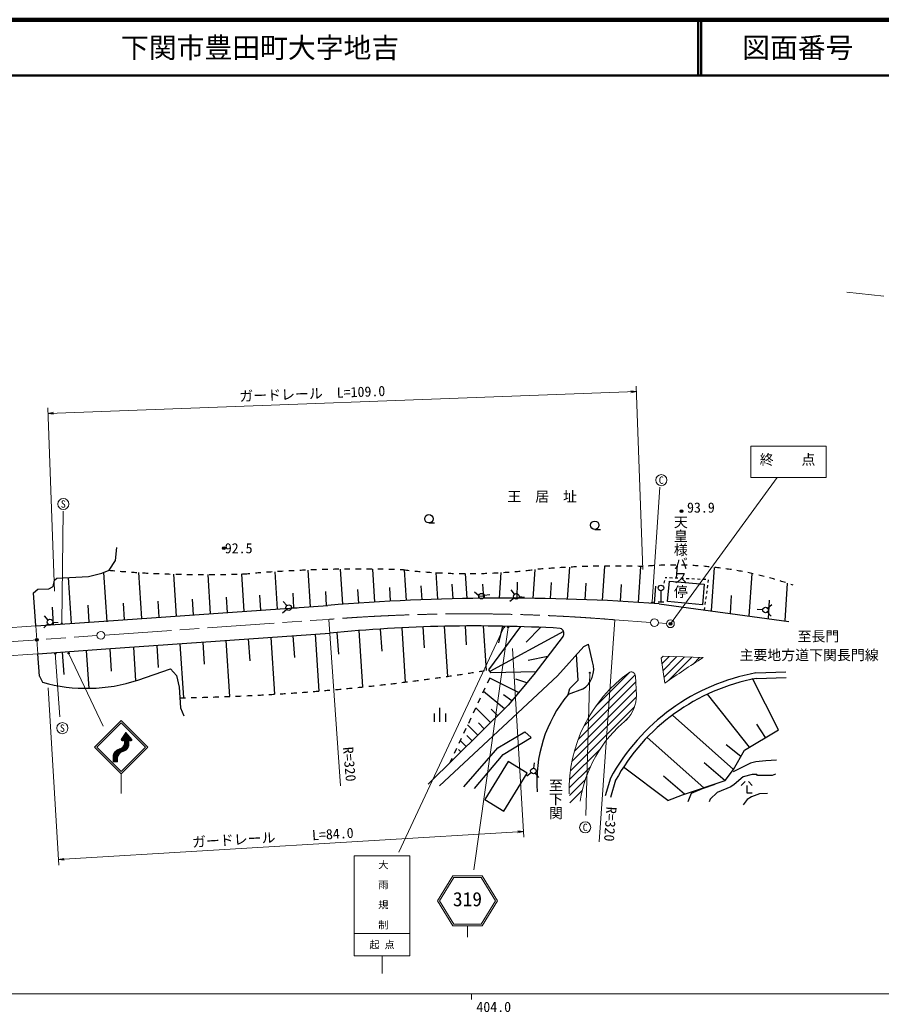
# Model space of a CAD drawing. Units: millimetres, scale not verified. Extents: x 40000 to 680000, y 20000 to 380000.
# Drawn here: x 386862 to 541601, y 201734 to 380000 of the extents above; entities that cross this region are included whole.
import ezdxf
from ezdxf.enums import TextEntityAlignment as Align

# ---------------------------------------------------------------- set-up
doc = ezdxf.new("R2010")
doc.units = ezdxf.units.MM
doc.header["$LTSCALE"] = 1000
doc.header["$PDMODE"] = 32
doc.header["$PDSIZE"] = 500
doc.linetypes.add('CHAIN', pattern=[18.5, 12, -1.5, 3.5, -1.5])
for name, color, linetype, lineweight in [('M-BGD', 7, 'Continuous', 25), ('M-BMK', 2, 'CHAIN', 13), ('M-BMK-SRVR', 3, 'Continuous', 13), ('M-STR-HTXT', 7, 'Continuous', 13), ('M-STR-STR1', 1, 'Continuous', 13), ('M-STR-STRC', 7, 'Continuous', 13), ('M-TTL', 2, 'Continuous', 140), ('M-TTL-BAND', 7, 'Continuous', 13), ('M-TTL-LINE', 7, 'Continuous', 50), ('M-TTL-TXT', 7, 'Continuous', 13)]:
    doc.layers.add(name, color=color, linetype=linetype, lineweight=lineweight)
doc.layers.add('M-OTRS', color=6, linetype='Continuous')
doc.styles.add('@ＭＳ ゴシック', font='')
doc.styles.add('ＭＳ ゴシック', font='')
doc.styles.get('@ＭＳ ゴシック').set_extended_font_data('@MS Gothic')
doc.styles.get('ＭＳ ゴシック').set_extended_font_data('MS Gothic')

# ---------------------------------------------------------------- blocks, each defined once
blk = doc.blocks.new('open_arrow')
at = {"color": 0, "linetype": 'Continuous', "lineweight": -2}
blk.add_lwpolyline([(7.5, 1.25), (0, 0), (7.5, -1.25)], dxfattribs=at)

msp = doc.modelspace()

# ---------------------------------------------------------------- hatches: boundary and pattern name
at = {"layer": 'M-STR-STRC', "lineweight": 25}
h = msp.add_hatch(dxfattribs=at)
h.set_pattern_fill('USER', color=256, style=0, pattern_type=2)
h.set_pattern_definition([(45, (404415, 246714), (-28.28427, 28.28427), [])])
h.paths.add_polyline_path([(403622, 246714), (404415, 246714), (404415, 247405, -0.27208), (405266, 248541), (405631, 248688, 0.33446), (406438, 249830), (406438, 250777), (406681, 250492, 0.60282), (406991, 250728), (405929, 251992), (405093, 250728, 0.60282), (405402, 250492), (405645, 250777), (405645, 250170, -0.30274), (405021, 249124), (404474, 248880, 0.27208), (403622, 247744)])

# ---------------------------------------------------------------- linework, layer by layer
at = {"layer": 'M-BGD'}
for p, q in [((460345, 289611), (461345, 289611)), ((490150, 288455), (491150, 288455)), ((404019, 282852), (404272, 285215)), ((402905, 281114), (404019, 282852)), ((485280, 275938), (485669, 281682)), ((491569, 275699), (491988, 281875)), ((497978, 275349), (498417, 281816)), ((504834, 279683), (504994, 282047)), ((393504, 279696), (399175, 280017)), ((399175, 280017), (401571, 280574)), ((401571, 280574), (402905, 281114)), ((402523, 271876), (401954, 280729)), ((408799, 272448), (408268, 280706)), ((415005, 272884), (414520, 280423)), ((421132, 273314), (420680, 280346)), ((427183, 273740), (426751, 280466)), ((433158, 274159), (432728, 280853)), ((439058, 274574), (438635, 281153)), ((444882, 275008), (444478, 281306)), ((450636, 275402), (450256, 281318)), ((456323, 275705), (455971, 281180)), ((461943, 275922), (461637, 280688)), ((467206, 276050), (466918, 280524)), ((473050, 276107), (473362, 280705)), ((479108, 276073), (479459, 281249)), ((511130, 273813), (511661, 281643)), ((517895, 272892), (518413, 280525)), ((392070, 277772), (392863, 278211)), ((392863, 278211), (393082, 279359)), ((393082, 279359), (393504, 279696)), ((396150, 271559), (395619, 279816)), ((459134, 275824), (458973, 278323)), ((464722, 275999), (464552, 278646)), ((470192, 276091), (470030, 278606)), ((476216, 276101), (476258, 278994)), ((482191, 276018), (482389, 278935)), ((488421, 275808), (488623, 278786)), ((494771, 275538), (494978, 278578)), ((500897, 275153), (501109, 278267)), ((502661, 279298), (502531, 278815)), ((503096, 279766), (502790, 279781)), ((504095, 279718), (503595, 279742)), ((505094, 279671), (504594, 279695)), ((506093, 279623), (505593, 279647)), ((507091, 279576), (506592, 279600)), ((508090, 279528), (507591, 279552)), ((509089, 279481), (508590, 279504)), ((510088, 279433), (509589, 279457)), ((510392, 277922), (510457, 278418)), ((510522, 278914), (510587, 279409)), ((524332, 272015), (524790, 278778)), ((389312, 277092), (390095, 277722)), ((389733, 271108), (389312, 277092)), ((390095, 277722), (392070, 277772)), ((430173, 273950), (429999, 276644)), ((436110, 274367), (435941, 276989)), ((441973, 274776), (441809, 277328)), ((447760, 275216), (447603, 277664)), ((453480, 275564), (453324, 277995)), ((468562, 277248), (469309, 276584)), ((469298, 276444), (470296, 276503)), ((471275, 276723), (470286, 276578)), ((475742, 276830), (475123, 277615)), ((476547, 276377), (477540, 276259)), ((502031, 277443), (502031, 275443)), ((510131, 275939), (510196, 276435)), ((510261, 276931), (510327, 277426)), ((514509, 273353), (514729, 276589)), ((399334, 271783), (399137, 274857)), ((401938, 271966), (442183, 274793)), ((405659, 272227), (405466, 275223)), ((411904, 272666), (411716, 275585)), ((418070, 273099), (417888, 275943)), ((424160, 273527), (423982, 276296)), ((434839, 274781), (434166, 275521)), ((475658, 276127), (474872, 275509)), ((501531, 275443), (502531, 275443)), ((501736, 275093), (525026, 271920)), ((510000, 274948), (510066, 275443)), ((521193, 274312), (521936, 274982)), ((521343, 272422), (521567, 275725)), ((391938, 272182), (391265, 272922)), ((392929, 271333), (392727, 274486)), ((434805, 274075), (434065, 273402)), ((435675, 274387), (436673, 274340)), ((509874, 273984), (509935, 274452)), ((520322, 274004), (519323, 274056)), ((521156, 273606), (521825, 272863)), ((389733, 271108), (401938, 271966)), ((391904, 271476), (391165, 270803)), ((392774, 271788), (393773, 271741)), ((463086, 271051), (463681, 262053)), ((466843, 271106), (467067, 267725)), ((470129, 271110), (470656, 263136)), ((476809, 270992), (471062, 263203)), ((473564, 271070), (472878, 268104)), ((402289, 266978), (442555, 269807)), ((435927, 269342), (436185, 265438)), ((439908, 269621), (440583, 259422)), ((443831, 269931), (444089, 266023)), ((447745, 270273), (448415, 260151)), ((451608, 270553), (451870, 266599)), ((455469, 270776), (456114, 261030)), ((459278, 270941), (459528, 267167)), ((484557, 270116), (471277, 262946)), ((480397, 270860), (477802, 268172)), ((484479, 269296), (479222, 262410)), ((411446, 267622), (411711, 263625)), ((415620, 267915), (416262, 258216)), ((419735, 268204), (419998, 264239)), ((423844, 268493), (424509, 258446)), ((427895, 268777), (428155, 264843)), ((431939, 269061), (432615, 258851)), ((483475, 262174), (488200, 267439)), ((488200, 267439), (489010, 267844)), ((489761, 264642), (489010, 267844)), ((390083, 266121), (402289, 266978)), ((390365, 262108), (390083, 266121)), ((394470, 266429), (394739, 262368)), ((398778, 266732), (399229, 259906)), ((403025, 267030), (403292, 263002)), ((407265, 267328), (407668, 261247)), ((481695, 265656), (478178, 264889)), ((487146, 261368), (486877, 265965)), ((390365, 262108), (390931, 261018)), ((408035, 261372), (413942, 263381)), ((413942, 263381), (414989, 262216)), ((414989, 262216), (415478, 260123)), ((471062, 263203), (471492, 262689)), ((479556, 262848), (471492, 262689)), ((473619, 252993), (483475, 262174)), ((479222, 262410), (474598, 256908)), ((519085, 262672), (524486, 262874)), ((471273, 261760), (470847, 260855)), ((476476, 259143), (471273, 261760)), ((477932, 260876), (475941, 261531)), ((485660, 259883), (487146, 261368)), ((523144, 252440), (518515, 261650)), ((519195, 261675), (524523, 261875)), ((415478, 260123), (415748, 256427)), ((470421, 259951), (469996, 259046)), ((473935, 256252), (470147, 259368)), ((475230, 257661), (473739, 258738)), ((485357, 258803), (485660, 259883)), ((487939, 259748), (485357, 258803)), ((517937, 249333), (510423, 258866)), ((474598, 256908), (460219, 242664)), ((469570, 258141), (469144, 257236)), ((415748, 256427), (416322, 254942)), ((461320, 255401), (461320, 253901)), ((462320, 253901), (462320, 256401)), ((463320, 255401), (463320, 253901)), ((468718, 256331), (468293, 255426)), ((471437, 253777), (468767, 256434)), ((472680, 255009), (471514, 256169)), ((515090, 245341), (504118, 255109)), ((469151, 251513), (467312, 253343)), ((467867, 254522), (467441, 253617)), ((470289, 252640), (469242, 253683)), ((520836, 251063), (519284, 253457)), ((462277, 242394), (473619, 252993)), ((467015, 252712), (466590, 251807)), ((468101, 250473), (467162, 251407)), ((472741, 249212), (477602, 252115)), ((477602, 252115), (478749, 251060)), ((517034, 248795), (523144, 252440)), ((466164, 250902), (465738, 249997)), ((467060, 249441), (465981, 250514)), ((473714, 248046), (478749, 251060)), ((509734, 242044), (499557, 251095)), ((516388, 247646), (513743, 249784)), ((465312, 249093), (464887, 248188)), ((466099, 248489), (465679, 248907)), ((466598, 242192), (472741, 249212)), ((468539, 241930), (473714, 248046)), ((515077, 245318), (517034, 248795)), ((464461, 247283), (464094, 246504)), ((479191, 245555), (479309, 246548)), ((513568, 243317), (509805, 246540)), ((478738, 244749), (477953, 244131)), ((479441, 244665), (480059, 243879)), ((503280, 239749), (495306, 245748)), ((513558, 243327), (515077, 245318)), ((492960, 243770), (492015, 240597)), ((493888, 243382), (492973, 240311)), ((506281, 240885), (502506, 244118)), ((505913, 240761), (513558, 243327)), ((511709, 242627), (509423, 241865)), ((516456, 242441), (517156, 243141)), ((517756, 243141), (518456, 242441)), ((503280, 239749), (505913, 240761)), ((507476, 241018), (506883, 239494)), ((509423, 241865), (507476, 241018)), ((517456, 242441), (517456, 241141)), ((517456, 241141), (518456, 241141))]:
    msp.add_line(p, q, dxfattribs=at)
for points in [[(503229, 275494), (503563, 279167), (509811, 278599), (509477, 274926)], [(470387, 239917), (473796, 237820), (478015, 244677), (474606, 246774)]]:
    msp.add_lwpolyline(points, close=True, dxfattribs=at)
for points in [[(522801, 247029), (520853, 246860), (519075, 246691), (518144, 246437), (515011, 244913)], [(522631, 244489), (522039, 244235), (519414, 244235), (519245, 244405), (518398, 244405), (516789, 243981), (515181, 242627), (514588, 242203), (512133, 241187), (510863, 240002), (510693, 239494)], [(521192, 241018), (519753, 240933), (518313, 240425), (517551, 239917), (516789, 238986)]]:
    msp.add_lwpolyline(points, dxfattribs=at)
for centre, radius in [((460345, 290361), 750), ((490150, 289205), 750), ((502031, 277943), 500), ((469797, 276473), 500), ((476051, 276437), 500), ((435175, 274411), 500), ((500470, 275350), 100), ((520821, 273978), 500), ((392274, 271812), 500), ((394407, 271553), 100), ((473863, 270903), 100), ((474584, 270919), 100), ((393243, 266153), 100), ((395631, 266186), 100), ((489280, 262710), 100), ((479131, 245058), 500)]:
    msp.add_circle(centre, radius, dxfattribs=at)
for centre, radius, start, end in [((493730, 121264), 160620, 92.4435, 92.80021), ((493730, 121264), 160620, 91.73007, 92.08678), ((493730, 121264), 160620, 91.01663, 91.37335), ((493730, 121264), 160620, 90.3032, 90.65992), ((493730, 121264), 160620, 89.58977, 89.94649), ((493730, 121264), 160620, 88.87634, 89.23306), ((493730, 121264), 160620, 88.20959, 88.51963), ((504385, 216773), 65276, 93.1984, 94.07614), ((504385, 216773), 65276, 91.44292, 92.32066), ((504385, 216773), 65276, 89.68744, 90.56518), ((504385, 216773), 65276, 87.93195, 88.80969), ((504385, 216773), 65276, 86.17647, 87.05421), ((504385, 216773), 65276, 84.42099, 85.29873), ((419962, 469842), 189497, 264.83564, 265.138), ((419962, 469842), 189497, 265.44036, 265.74272), ((419962, 469842), 189497, 266.04507, 266.34743), ((419962, 469842), 189497, 266.64979, 266.95215), ((419962, 469842), 189497, 267.2545, 267.55686), ((419962, 469842), 189497, 267.85922, 268.16157), ((419962, 469842), 189497, 268.46393, 268.76629), ((419962, 469842), 189497, 269.06865, 269.371), ((419962, 469842), 189497, 269.67336, 269.97572), ((419962, 469842), 189497, 270.27808, 270.58043), ((419962, 469842), 189497, 270.88279, 271.18515), ((419962, 469842), 189497, 271.4875, 271.78986), ((419962, 469842), 189497, 272.09222, 272.39458), ((419962, 469842), 189497, 272.39458, 272.48747), ((447862, 40972), 240358, 94.21866, 94.45703), ((447862, 40972), 240358, 93.7419, 93.98028), ((447862, 40972), 240358, 93.26515, 93.50353), ((447862, 40972), 240358, 92.78839, 93.02677), ((447862, 40972), 240358, 92.31164, 92.55002), ((447862, 40972), 240358, 91.83489, 92.07326), ((447862, 40972), 240358, 91.35813, 91.59651), ((447862, 40972), 240358, 90.88138, 91.11975), ((447862, 40972), 240358, 90.40462, 90.643), ((447862, 40972), 240358, 89.92787, 90.16625), ((447862, 40972), 240358, 89.45112, 89.68949), ((447862, 40972), 240358, 88.97436, 89.21274), ((447862, 40972), 240358, 88.49761, 88.73598), ((447862, 40972), 240358, 88.10407, 88.25923), ((467357, 379546), 99023, 263.30545, 263.88406), ((467357, 379546), 99023, 264.46267, 265.04128), ((467357, 379546), 99023, 265.61989, 266.1985), ((467357, 379546), 99023, 266.7771, 267.35571), ((467357, 379546), 99023, 267.93432, 268.51293), ((467357, 379546), 99023, 269.09154, 269.67015), ((467357, 379546), 99023, 270.24876, 270.82737), ((467357, 379546), 99023, 271.40598, 271.98458), ((467357, 379546), 99023, 272.56319, 273.1418), ((467357, 379546), 99023, 273.72041, 274.29902), ((467357, 379546), 99023, 274.87763, 275.45624), ((467357, 379546), 99023, 276.03485, 276.61345), ((467357, 379546), 99023, 276.61345, 276.69455), ((493730, 121264), 160620, 94.58379, 94.94051), ((493730, 121264), 160620, 93.87036, 94.22707), ((493730, 121264), 160620, 93.15693, 93.51364), ((504385, 216773), 65276, 82.66551, 83.54325), ((504385, 216773), 65276, 80.91003, 81.78777), ((504385, 216773), 65276, 79.15455, 80.03229), ((504385, 216773), 65276, 77.39907, 78.27681), ((504385, 216773), 65276, 75.64359, 76.52133), ((504385, 216773), 65276, 73.8881, 74.76584), ((504385, 216773), 65276, 72.13262, 73.01036), ((504385, 216773), 65276, 70.83126, 71.25488), ((473878, -106553), 382661, 85.82527, 94.75121), ((468816, 6369), 264744, 86.7217, 95.69288), ((483682, 269785), 936, 328.45584, 72.96223), ((485690, 263372), 4265, 301.82116, 17.32679), ((409960, 631004), 372841, 278.24593, 278.39961), ((409960, 631004), 372841, 278.55328, 278.70695), ((409960, 631004), 372841, 278.86063, 279.0143), ((409960, 631004), 372841, 279.16797, 279.32165), ((525835, 225836), 37449, 100.38442, 151.38812), ((398906, 289034), 29130, 254.10988, 288.26415), ((409960, 631004), 372841, 276.0945, 276.24818), ((409960, 631004), 372841, 276.40185, 276.55552), ((409960, 631004), 372841, 276.7092, 276.86287), ((409960, 631004), 372841, 277.01654, 277.17022), ((409960, 631004), 372841, 277.32389, 277.47756), ((409960, 631004), 372841, 277.63124, 277.78491), ((409960, 631004), 372841, 277.93859, 278.09226), ((525835, 225836), 36449, 100.49685, 151.22367), ((409960, 631004), 372841, 272.40634, 272.56001), ((409960, 631004), 372841, 272.71369, 272.86736), ((409960, 631004), 372841, 273.02103, 273.17471), ((409960, 631004), 372841, 273.32838, 273.48206), ((409960, 631004), 372841, 273.63573, 273.7894), ((409960, 631004), 372841, 273.94308, 274.09675), ((409960, 631004), 372841, 274.25042, 274.4041), ((409960, 631004), 372841, 274.55777, 274.71144), ((409960, 631004), 372841, 274.86512, 275.01879), ((409960, 631004), 372841, 275.17246, 275.32614), ((409960, 631004), 372841, 275.47981, 275.63348), ((409960, 631004), 372841, 275.78716, 275.94083), ((504094, 243263), 24343, 140.33035, 184.59205), ((409960, 631004), 372841, 270.86961, 271.02328), ((409960, 631004), 372841, 271.17695, 271.33063), ((409960, 631004), 372841, 271.4843, 271.63797), ((409960, 631004), 372841, 271.79165, 271.94532), ((409960, 631004), 372841, 272.09899, 272.25267)]:
    msp.add_arc(centre, radius, start, end, dxfattribs=at)
for p in [(505729, 291735), (423523, 285079)]:
    msp.add_point(p, dxfattribs=at)
at = {"layer": 'M-BMK'}
for p, q in [((402114, 269472), (442369, 272300)), ((493778, 272212), (500172, 271761)), ((501569, 271663), (503046, 271558)), ((322790, 263899), (400717, 269374))]:
    msp.add_line(p, q, dxfattribs=at)
msp.add_arc((467524, -46709), 320000, 85.29399, 94.50875, dxfattribs=at)
at = {"layer": 'M-BMK-SRVR'}
msp.add_line((535416, 331103), (542105, 330341), dxfattribs=at)
for centre in [(500870, 271712), (503744, 271509), (401415, 269423)]:
    msp.add_circle(centre, 700, dxfattribs=at)
at = {"layer": 'M-OTRS'}
for p in [(503744, 271509), (389920, 268615)]:
    msp.add_point(p, dxfattribs=at)
at = {"layer": 'M-STR-HTXT'}
for p, q in [((498805, 281277), (497583, 314211)), ((391921, 309292), (497620, 313212)), ((393106, 277357), (391884, 310291)), ((503744, 271509), (522926, 297775)), ((500477, 275450), (501859, 296046)), ((394408, 271653), (394651, 291755)), ((444471, 242374), (442369, 272300)), ((490965, 232311), (493778, 272212)), ((473785, 270842), (454934, 230490)), ((393236, 266252), (394029, 254783)), ((475354, 267045), (477398, 233185)), ((489280, 262710), (488546, 237079)), ((391929, 260006), (393852, 228142)), ((393792, 229140), (477338, 234183)), ((446927, 229840), (456927, 229840)), ((446927, 229840), (446927, 211840)), ((456927, 229840), (456927, 211840)), ((446927, 215840), (456927, 215840)), ((446927, 211840), (456927, 211840)), ((451927, 211840), (451927, 208697))]:
    msp.add_line(p, q, dxfattribs=at)
msp.add_lwpolyline([(531695, 297775), (518209, 297775), (518209, 303419), (531695, 303419)], close=True, dxfattribs=at)
for centre in [(502099, 297309), (394671, 293018), (394510, 252758), (488428, 234930)]:
    msp.add_circle(centre, 1000, dxfattribs=at)
at = {"layer": 'M-STR-STR1'}
for p, q in [((338225, 267489), (389733, 271108)), ((390083, 266121), (389733, 271108)), ((338575, 262502), (390083, 266121))]:
    msp.add_line(p, q, dxfattribs=at)
at = {"layer": 'M-STR-STRC'}
for p, q in [((474570, 270820), (468415, 227274)), ((395674, 266096), (401849, 253099)), ((502453, 265688), (502082, 265351)), ((503524, 265648), (502230, 264354)), ((509609, 265418), (502453, 265688)), ((502082, 265351), (502757, 260823)), ((504887, 265597), (502414, 263123)), ((506250, 265545), (502598, 261893)), ((507613, 265494), (503408, 261289)), ((508976, 265442), (507809, 264276)), ((497405, 262357), (488236, 253188)), ((496436, 262802), (490331, 256697)), ((497651, 258642), (497449, 262111)), ((497511, 261049), (487167, 250705)), ((497589, 259712), (486495, 248618)), ((497667, 258376), (486056, 246766)), ((497281, 256576), (485779, 245074)), ((496226, 254673), (495542, 253989)), ((405093, 250728), (405929, 251992)), ((406991, 250728), (405929, 251992)), ((405402, 250492), (405645, 250777)), ((405645, 250777), (405645, 250170)), ((406681, 250492), (406438, 250777)), ((406438, 250777), (406438, 249830)), ((405021, 249124), (404474, 248880)), ((405631, 248688), (405266, 248541)), ((491105, 248986), (485624, 243505)), ((403622, 246714), (403622, 247744)), ((404415, 246714), (403622, 246714)), ((404415, 246714), (404415, 247405)), ((405084, 244523), (405084, 240995)), ((489366, 245833), (485566, 242033)), ((488457, 243509), (485588, 240641)), ((487900, 241538), (485679, 239318)), ((464645, 226233), (461881, 221733)), ((464813, 225933), (462233, 221733)), ((464645, 226233), (469917, 226233)), ((464813, 225933), (469750, 225933)), ((472329, 221733), (469750, 225933)), ((472681, 221733), (469917, 226233)), ((461881, 221733), (464645, 217233)), ((462233, 221733), (464813, 217533)), ((469750, 217533), (472329, 221733)), ((469917, 217233), (472681, 221733)), ((464813, 217533), (469750, 217533)), ((464645, 217233), (469917, 217233)), ((467281, 217233), (467281, 215233))]:
    msp.add_line(p, q, dxfattribs=at)
for points in [[(405084, 244523), (409882, 249321), (405045, 254158), (400247, 249360)], [(405084, 244975), (409429, 249321), (405045, 253705), (400700, 249360)]]:
    msp.add_lwpolyline(points, close=True, dxfattribs=at)
for centre, radius, start, end in [((573907, 162151), 121649, 121.90811, 125.79441), ((511382, 241751), 25818, 125.37347, 181.70932), ((496702, 262105), 747, 0.43096, 110.87685), ((491116, 258748), 6536, 316.56681, 359.0725), ((510561, 236199), 23282, 129.1493, 171.52485), ((404548, 250115), 1098, 295.48043, 2.85336), ((405309, 250692), 220, 170.53423, 294.86324), ((405276, 249795), 1162, 287.75756, 1.72972), ((406774, 250692), 220, 245.13676, 9.46577), ((405014, 247588), 1401, 112.69872, 173.58202), ((405807, 247248), 1401, 112.69872, 173.58202)]:
    msp.add_arc(centre, radius, start, end, dxfattribs=at)
at = {"layer": 'M-TTL'}
msp.add_line((680000, 380000), (40000, 380000), dxfattribs=at)
at = {"layer": 'M-TTL-BAND'}
for p, q in [((40000, 205000), (579000, 205000)), ((468000, 205000), (468000, 204000))]:
    msp.add_line(p, q, dxfattribs=at)
at = {"layer": 'M-TTL-LINE'}
for p, q in [((508747, 380000), (508747, 370000)), ((509247, 380000), (509247, 370000)), ((40000, 370000), (680000, 370000))]:
    msp.add_line(p, q, dxfattribs=at)

# ---------------------------------------------------------------- block references
at = {"layer": 'M-STR-HTXT', "xscale": 133, "yscale": 133}
for p, rotation in [((497620, 313212), 182.1), ((391921, 309292), 2.1), ((477338, 234183), 183.5), ((393792, 229140), 3.5)]:
    msp.add_blockref('open_arrow', p, dxfattribs=dict(at, rotation=rotation))

# ---------------------------------------------------------------- texts
at = {"layer": 'M-BGD', "style": 'ＭＳ ゴシック'}
for s, p in [('王\u3000居\u3000址', (474450, 292898)), ('至長門', (526581, 267795)), ('主要地方道下関長門線', (516155, 264427))]:
    msp.add_text(s, height=1833, dxfattribs=at).set_placement(p, align=Align.BOTTOM_LEFT)
for s, p in [('93.9', (506724, 292384)), ('92.5', (423683, 285079))]:
    msp.add_text(s, height=1833, dxfattribs=at).set_placement(p, align=Align.MIDDLE_LEFT)
at = {"layer": 'M-BGD', "style": '@ＭＳ ゴシック'}
for s, p in [('天皇様バス停', (504111, 291054)), ('至下関', (481675, 243775))]:
    msp.add_text(s, height=1833, rotation=270, dxfattribs=at).set_placement(p, align=Align.BOTTOM_LEFT)
at = {"layer": 'M-STR-HTXT', "style": 'ＭＳ ゴシック'}
for s, rotation, p in [('ガードレール\u3000L=109.0', 2.124, (439457, 311394)), ('ガードレール', 3.455, (425375, 231255)), ('L=84.0', 3.455, (443173, 232282))]:
    msp.add_text(s, height=1833, rotation=rotation, dxfattribs=at).set_placement(p, align=Align.BOTTOM_CENTER)
msp.add_text('終\u3000\u3000点', height=1833, dxfattribs=at).set_placement((524790, 299534), align=Align.BOTTOM_CENTER)
for s, p in [('C', (502099, 297309)), ('S', (394671, 293018)), ('S', (394510, 252758)), ('C', (488428, 234930)), ('起 点', (451927, 213840))]:
    msp.add_text(s, height=1320, dxfattribs=at).set_placement(p, align=Align.MIDDLE_CENTER)
for rotation, p in [(274.955, (444907, 243050)), (265.967, (491266, 232504))]:
    msp.add_text('R=320', height=1833, rotation=rotation, dxfattribs=at).set_placement(p, align=Align.BOTTOM_RIGHT)
at = {"layer": 'M-STR-HTXT', "style": '@ＭＳ ゴシック'}
msp.add_text('大\u3000雨\u3000規\u3000制', height=1320, rotation=270, dxfattribs=at).set_placement((452127, 222840), align=Align.MIDDLE_CENTER)
at = {"layer": 'M-STR-STRC', "style": 'ＭＳ ゴシック'}
msp.add_text('319', height=2566, dxfattribs=at).set_placement((467281, 219983), align=Align.BOTTOM_CENTER)
at = {"layer": 'M-TTL-BAND', "style": 'ＭＳ ゴシック'}
msp.add_text('404.0', height=1833, dxfattribs=at).set_placement((472000, 201214), align=Align.BOTTOM_CENTER)
at = {"layer": 'M-TTL-TXT', "style": 'ＭＳ ゴシック'}
msp.add_text('下関市豊田町大字地吉', height=3666, dxfattribs=at).set_placement((405024, 375000), align=Align.MIDDLE_LEFT)
msp.add_text('図面番号', height=3666, dxfattribs=at).set_placement((526622, 375000), align=Align.MIDDLE_CENTER)

doc.saveas('drawing.dxf')
